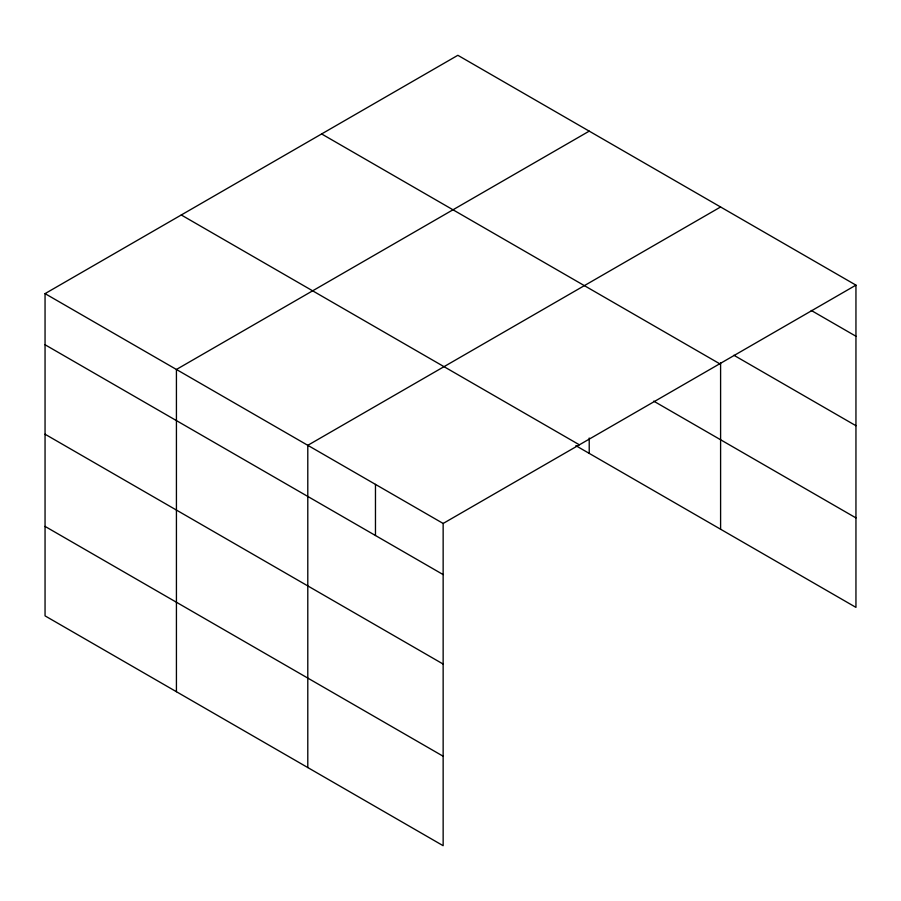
<?xml version="1.0" encoding="UTF-8"?>
<svg xmlns="http://www.w3.org/2000/svg" width="901" height="901" viewBox="0 0 901 901"><rect width="100%" height="100%" fill="white"/><g stroke="black" fill="none" stroke-linecap="round" stroke-linejoin="round"><path stroke-width="1.35" d="M45.05 293.625L443.146 523.458L443.146 845.701L45.05 615.867L45.05 293.625L457.854 55.299L855.95 285.133L855.95 607.375L575.84 445.657M589.22 131.141L176.427 369.466L176.427 691.709M720.597 206.982L307.793 445.319L307.793 767.562M443.146 523.458L855.95 285.133M811.238 310.44L855.95 336.253M733.887 355.253L855.95 425.722M321.623 133.945L719.73 363.779M653.698 401.136L855.95 517.906M181.27 214.979L579.377 444.812M45.05 344.745L443.146 574.59M45.05 434.214L443.146 664.06M45.05 526.398L443.146 756.232M720.597 362.945L720.597 529.236M589.22 438.01L589.22 453.383M375.469 484.389L375.469 535.521"/></g></svg>
